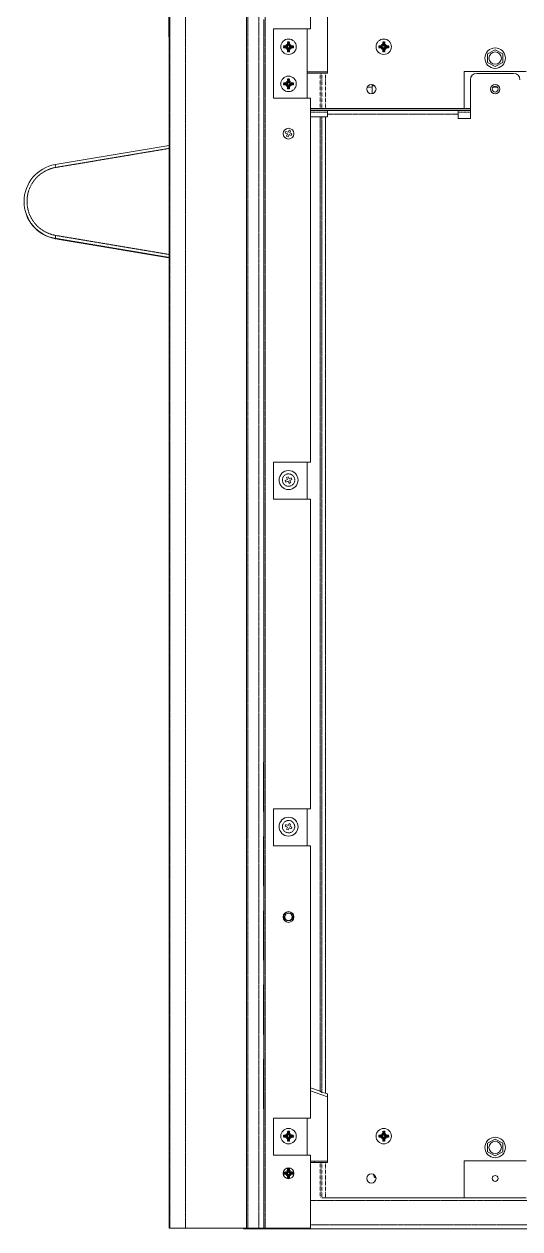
# Model space of a CAD drawing. Header units: millimetres. Extents: x 60499 to 556746, y 248297 to 497145.
# Drawn here: x 381527 to 389938, y 327653 to 348087 of the extents above; entities that cross this region are included whole.
import ezdxf

# ---------------------------------------------------------------- set-up
doc = ezdxf.new("R2010")
doc.units = ezdxf.units.MM
doc.linetypes.add('PHANTOM', pattern=[20, 10, -2, 2, -2, 2, -2])

msp = doc.modelspace()

# ---------------------------------------------------------------- linework, layer by layer
at = {"color": 7, "lineweight": 13, "ltscale": 0.03937}
for p, q in [((383990, 327664), (383990, 370744)), ((385298, 327664), (385298, 370744)), ((386386, 348007), (386386, 352626)), ((383981, 347896), (383981, 351835)), ((386676, 347257), (386676, 348419)), ((385593, 348167), (385593, 335570)), ((385756, 348007), (385756, 346831)), ((386328, 346831), (386328, 348007)), ((390043, 347283), (388993, 347283)), ((386386, 340659), (386386, 346831)), ((386386, 346652), (389098, 346652)), ((386386, 346622), (389098, 346622)), ((388993, 346653), (386639, 346653)), ((388888, 346622), (386676, 346622)), ((383990, 346030), (382056, 345705)), ((383990, 344128), (382056, 344453)), ((383990, 344123), (382056, 344448)), ((386386, 334780), (386386, 340029)), ((385589, 335570), (385589, 334730)), ((385593, 335570), (385593, 334730)), ((385589, 334310), (385589, 333470)), ((385593, 334310), (385593, 333470)), ((386386, 329531), (386386, 334150)), ((385589, 333050), (385589, 332211)), ((385593, 333050), (385593, 332211)), ((385589, 331791), (385589, 330951)), ((385593, 331791), (385593, 330951)), ((385589, 330531), (385589, 329691)), ((385593, 330531), (385593, 329691)), ((386676, 328781), (386676, 329943)), ((385593, 329691), (385593, 327664)), ((386386, 327664), (386386, 328901)), ((390043, 328807), (388993, 328807)), ((388993, 328177), (386639, 328177)), ((388993, 328177), (390043, 328177)), ((384267, 327664), (385298, 327664)), ((402431, 327653), (385253, 327653)), ((385618, 327664), (386386, 327664))]:
    msp.add_line(p, q, dxfattribs=at)
at = {"color": 7, "linetype": 'PHANTOM', "lineweight": 13, "ltscale": 0.03937}
for p, q in [((383999, 370744), (383999, 327664)), ((384267, 327664), (384267, 370744)), ((385324, 327664), (385324, 369337)), ((385509, 369337), (385509, 327664)), ((385618, 327664), (385618, 369337)), ((386548, 346517), (386548, 329989)), ((386578, 329966), (386578, 346517)), ((386639, 329956), (386639, 346517)), ((386676, 346561), (388888, 346561)), ((383990, 345979), (382063, 345655)), ((383990, 344128), (382056, 344453)), ((383990, 344124), (382056, 344448)), ((383990, 344179), (382063, 344503)), ((402405, 328134), (386386, 328134)), ((402431, 327723), (386386, 327723))]:
    msp.add_line(p, q, dxfattribs=at)
at = {"color": 7, "lineweight": 13, "ltscale": 0.01875}
for p, q in [((386386, 348007), (385756, 348007)), ((388993, 347283), (388993, 346653)), ((386386, 346831), (385756, 346831)), ((385756, 340659), (385756, 340029)), ((386386, 340659), (385756, 340659)), ((386328, 340029), (386328, 340659)), ((386386, 340029), (385756, 340029)), ((385756, 334780), (385756, 334150)), ((386386, 334780), (385756, 334780)), ((386328, 334150), (386328, 334780)), ((386386, 334150), (385756, 334150)), ((385756, 329531), (385756, 328901)), ((386386, 329531), (385756, 329531)), ((386328, 328901), (386328, 329531)), ((386386, 328901), (385756, 328901)), ((388993, 328807), (388993, 328177))]:
    msp.add_line(p, q, dxfattribs=at)
at = {"color": 7, "lineweight": 13, "ltscale": 2.2231e-05}
msp.add_line((383981, 347896), (383980, 347896), dxfattribs=at)
at = {"color": 7, "linetype": 'PHANTOM', "lineweight": 13, "ltscale": 0.000536163}
for p, q in [((385929, 347703), (385929, 347721)), ((385929, 347073), (385929, 347091))]:
    msp.add_line(p, q, dxfattribs=at)
at = {"color": 7, "linetype": 'PHANTOM', "lineweight": 13, "ltscale": 0.000510631}
for p, q in [((385929, 347685), (385929, 347703)), ((386013, 347787), (386030, 347787)), ((387645, 347618), (387628, 347618)), ((385929, 347056), (385929, 347073)), ((386013, 347157), (386030, 347157)), ((385929, 329209), (385929, 329226)), ((386013, 329310), (386030, 329311)), ((387544, 329209), (387544, 329226)), ((385929, 328579), (385929, 328597)), ((386013, 328681), (386030, 328681))]:
    msp.add_line(p, q, dxfattribs=at)
at = {"color": 7, "lineweight": 13, "ltscale": 0.000774954}
for p, q in [((385935, 347690), (385935, 347716)), ((386092, 347716), (386092, 347690)), ((387550, 347690), (387550, 347716)), ((387707, 347716), (387707, 347690))]:
    msp.add_line(p, q, dxfattribs=at)
at = {"color": 7, "lineweight": 13, "ltscale": 0.000932228}
for p, q in [((385935, 347716), (385966, 347716)), ((385935, 347086), (385966, 347086))]:
    msp.add_line(p, q, dxfattribs=at)
at = {"color": 7, "lineweight": 13, "ltscale": 0.000530304}
for p, q in [((385948, 347703), (385935, 347716)), ((385948, 347703), (385935, 347690)), ((386013, 347768), (386026, 347781)), ((386080, 347703), (386092, 347716)), ((386080, 347703), (386092, 347690)), ((387628, 347768), (387641, 347781)), ((387695, 347703), (387707, 347716)), ((387695, 347703), (387707, 347690)), ((385948, 347074), (385935, 347086)), ((386013, 347138), (386026, 347151)), ((386080, 347074), (386092, 347086)), ((385948, 329227), (385935, 329240)), ((385948, 329226), (385935, 329214)), ((387563, 329227), (387550, 329240)), ((387563, 329226), (387550, 329214)), ((387695, 329227), (387707, 329240)), ((386012, 328662), (386000, 328675)), ((386013, 328662), (386026, 328675))]:
    msp.add_line(p, q, dxfattribs=at)
at = {"color": 7, "lineweight": 13, "ltscale": 0.000923097}
for p, q in [((385966, 347690), (385935, 347690)), ((387581, 347690), (387550, 347690)), ((385966, 347060), (385935, 347060)), ((385966, 329214), (385935, 329214)), ((385966, 328584), (385935, 328584))]:
    msp.add_line(p, q, dxfattribs=at)
at = {"color": 7, "linetype": 'PHANTOM', "lineweight": 13, "ltscale": 0.000799945}
for p, q in [((385948, 347703), (385975, 347703)), ((385975, 347703), (385948, 347703)), ((387563, 347703), (387590, 347703)), ((387590, 347703), (387563, 347703)), ((385948, 347074), (385975, 347074)), ((385975, 347073), (385948, 347073))]:
    msp.add_line(p, q, dxfattribs=at)
at = {"color": 7, "linetype": 'PHANTOM', "lineweight": 13, "ltscale": 2.49908e-05}
for p, q in [((385948, 347703), (385948, 347703)), ((386012, 347768), (386013, 347768)), ((386013, 347636), (386012, 347636)), ((386080, 347703), (386080, 347703)), ((387563, 347703), (387563, 347703)), ((387627, 347768), (387628, 347768)), ((387628, 347636), (387627, 347636)), ((387695, 347703), (387695, 347703)), ((385948, 347073), (385948, 347074)), ((386012, 347138), (386013, 347138)), ((386013, 347006), (386012, 347006)), ((386080, 347074), (386080, 347073)), ((386012, 329292), (386013, 329292)), ((387627, 329292), (387628, 329292)), ((386013, 329160), (386012, 329160)), ((387628, 329160), (387627, 329160)), ((385948, 328597), (385948, 328597)), ((386012, 328662), (386013, 328662)), ((386080, 328597), (386080, 328597)), ((386013, 328530), (386012, 328530))]:
    msp.add_line(p, q, dxfattribs=at)
at = {"color": 7, "linetype": 'PHANTOM', "lineweight": 13, "ltscale": 0.000125014}
for p, q in [((385966, 347716), (385966, 347720)), ((385966, 347690), (385966, 347686)), ((385975, 347716), (385975, 347720)), ((385975, 347690), (385975, 347686)), ((386051, 347716), (386051, 347720)), ((386051, 347690), (386051, 347686)), ((386060, 347716), (386060, 347720)), ((386061, 347690), (386061, 347686)), ((387581, 347716), (387581, 347720)), ((387581, 347690), (387581, 347686)), ((387590, 347716), (387590, 347720)), ((387590, 347690), (387590, 347686)), ((387666, 347716), (387666, 347720)), ((387666, 347690), (387666, 347686)), ((387675, 347716), (387675, 347720)), ((387676, 347690), (387676, 347686)), ((385966, 347086), (385966, 347090)), ((385975, 347086), (385975, 347090)), ((386051, 347086), (386051, 347090)), ((386060, 347086), (386060, 347090)), ((385966, 329240), (385966, 329244)), ((385966, 329214), (385966, 329210)), ((385975, 329240), (385975, 329244)), ((385975, 329214), (385975, 329210)), ((386051, 329240), (386051, 329244)), ((386051, 329214), (386051, 329210)), ((386060, 329240), (386060, 329244)), ((386061, 329214), (386061, 329210)), ((387581, 329240), (387581, 329244)), ((387581, 329214), (387581, 329210)), ((387590, 329240), (387590, 329244)), ((387590, 329214), (387590, 329210)), ((387666, 329240), (387666, 329244)), ((387666, 329214), (387666, 329210)), ((387675, 329240), (387675, 329244)), ((387676, 329214), (387676, 329210))]:
    msp.add_line(p, q, dxfattribs=at)
at = {"color": 7, "linetype": 'PHANTOM', "lineweight": 13, "ltscale": 0.000249307}
for p, q in [((385966, 347720), (385975, 347720)), ((385966, 347090), (385975, 347090))]:
    msp.add_line(p, q, dxfattribs=at)
at = {"color": 7, "lineweight": 13, "ltscale": 0.000249307}
for p, q in [((385966, 347716), (385975, 347716)), ((385966, 347086), (385975, 347086))]:
    msp.add_line(p, q, dxfattribs=at)
at = {"color": 7, "lineweight": 13, "ltscale": 0.000258438}
for p, q in [((385975, 347690), (385966, 347690)), ((385975, 347060), (385966, 347060))]:
    msp.add_line(p, q, dxfattribs=at)
at = {"color": 7, "linetype": 'PHANTOM', "lineweight": 13, "ltscale": 0.000258438}
for p, q in [((385975, 347686), (385966, 347686)), ((385975, 347056), (385966, 347056))]:
    msp.add_line(p, q, dxfattribs=at)
at = {"color": 7, "linetype": 'PHANTOM', "lineweight": 13, "ltscale": 0.000374982}
for p, q in [((385975, 347703), (385975, 347716)), ((385975, 347703), (385975, 347690)), ((386013, 347741), (386026, 347741)), ((386013, 347665), (386026, 347665)), ((386051, 347703), (386051, 347716)), ((386051, 347703), (386051, 347690)), ((387590, 347703), (387590, 347716)), ((387590, 347703), (387590, 347690)), ((387666, 347703), (387666, 347716)), ((387666, 347703), (387666, 347690)), ((385975, 347074), (385975, 347086)), ((386013, 347111), (386026, 347111)), ((386013, 347035), (386026, 347035)), ((386051, 347074), (386051, 347086)), ((385975, 329227), (385975, 329240)), ((385975, 329226), (385975, 329214)), ((386012, 329265), (386000, 329265)), ((386013, 329265), (386026, 329265)), ((386051, 329227), (386051, 329240)), ((386051, 329226), (386051, 329214)), ((387590, 329227), (387590, 329240)), ((387590, 329226), (387590, 329214)), ((387627, 329265), (387615, 329265)), ((387628, 329265), (387641, 329265)), ((387666, 329227), (387666, 329240)), ((387666, 329226), (387666, 329214)), ((386012, 329189), (386000, 329189)), ((386013, 329189), (386026, 329189)), ((387627, 329189), (387615, 329189)), ((387628, 329189), (387641, 329189)), ((386012, 328635), (386000, 328635)), ((386013, 328635), (386026, 328635)), ((386012, 328559), (386000, 328559)), ((386013, 328559), (386026, 328559))]:
    msp.add_line(p, q, dxfattribs=at)
at = {"color": 7, "linetype": 'PHANTOM', "lineweight": 13, "ltscale": 0.000536103}
for p, q in [((385995, 347787), (386013, 347787)), ((385995, 347157), (386013, 347157))]:
    msp.add_line(p, q, dxfattribs=at)
at = {"color": 7, "linetype": 'PHANTOM', "lineweight": 13, "ltscale": 0.000536343}
for p, q in [((386013, 347618), (385995, 347618)), ((386098, 347721), (386098, 347703)), ((387628, 347618), (387610, 347618)), ((387713, 347721), (387713, 347703)), ((386013, 346988), (385995, 346988)), ((386098, 347091), (386098, 347073)), ((386098, 329245), (386098, 329226)), ((387713, 329245), (387713, 329226)), ((387628, 329142), (387610, 329142)), ((386098, 328615), (386098, 328597))]:
    msp.add_line(p, q, dxfattribs=at)
at = {"color": 7, "linetype": 'PHANTOM', "lineweight": 13, "ltscale": 0.000249367}
for p, q in [((385996, 347741), (385996, 347750)), ((387611, 347741), (387611, 347750)), ((385996, 347111), (385996, 347120)), ((385996, 328635), (385996, 328644))]:
    msp.add_line(p, q, dxfattribs=at)
at = {"color": 7, "linetype": 'PHANTOM', "lineweight": 13, "ltscale": 0.000124954}
for p, q in [((386000, 347750), (385996, 347750)), ((386000, 347741), (385996, 347741)), ((386000, 347665), (385996, 347665)), ((386000, 347656), (385996, 347656)), ((387615, 347750), (387611, 347750)), ((387615, 347741), (387611, 347741)), ((387615, 347665), (387611, 347665)), ((387615, 347656), (387611, 347656)), ((387641, 347750), (387645, 347750)), ((385966, 347060), (385966, 347056)), ((385975, 347060), (385975, 347056)), ((386000, 347120), (385996, 347120)), ((386000, 347111), (385996, 347111)), ((386000, 347035), (385996, 347035)), ((386000, 347026), (385996, 347026)), ((386051, 347060), (386051, 347056)), ((386061, 347060), (386061, 347056)), ((386000, 329274), (385996, 329274)), ((386000, 329265), (385996, 329265)), ((387615, 329274), (387611, 329274)), ((387615, 329265), (387611, 329265)), ((387641, 329274), (387645, 329274)), ((387641, 329265), (387645, 329265)), ((386000, 329189), (385996, 329189)), ((386000, 329179), (385996, 329179)), ((386026, 329179), (386030, 329179)), ((387615, 329189), (387611, 329189)), ((387615, 329179), (387611, 329179)), ((387641, 329189), (387645, 329189)), ((387641, 329179), (387645, 329179)), ((386000, 328644), (385996, 328644)), ((386000, 328635), (385996, 328635)), ((386000, 328559), (385996, 328559)), ((386000, 328550), (385996, 328550)), ((386026, 328549), (386030, 328549))]:
    msp.add_line(p, q, dxfattribs=at)
at = {"color": 7, "linetype": 'PHANTOM', "lineweight": 13, "ltscale": 0.000274358}
for p, q in [((385996, 347656), (385996, 347665)), ((387611, 347656), (387611, 347665)), ((385996, 329179), (385996, 329189)), ((387611, 329179), (387611, 329189))]:
    msp.add_line(p, q, dxfattribs=at)
at = {"color": 7, "lineweight": 13, "ltscale": 0.000932168}
for p, q in [((386000, 347750), (386000, 347781)), ((387615, 347750), (387615, 347781)), ((386000, 347120), (386000, 347151)), ((386000, 328644), (386000, 328675))]:
    msp.add_line(p, q, dxfattribs=at)
at = {"color": 7, "lineweight": 13, "ltscale": 0.000400093}
for p, q in [((386000, 347781), (386013, 347781)), ((386013, 347624), (386000, 347624)), ((387615, 347781), (387628, 347781)), ((387628, 347624), (387615, 347624)), ((386000, 347151), (386013, 347151)), ((386013, 346994), (386000, 346994))]:
    msp.add_line(p, q, dxfattribs=at)
at = {"color": 7, "lineweight": 13, "ltscale": 0.000530389}
for p, q in [((386012, 347768), (386000, 347781)), ((387563, 347703), (387550, 347716)), ((387563, 347703), (387550, 347690)), ((387627, 347768), (387615, 347781)), ((387627, 347636), (387615, 347624)), ((386012, 347138), (386000, 347151))]:
    msp.add_line(p, q, dxfattribs=at)
at = {"color": 7, "lineweight": 13, "ltscale": 0.000249367}
for p, q in [((386000, 347741), (386000, 347750)), ((387615, 347741), (387615, 347750)), ((386000, 347111), (386000, 347120)), ((386000, 328635), (386000, 328644))]:
    msp.add_line(p, q, dxfattribs=at)
at = {"color": 7, "linetype": 'PHANTOM', "lineweight": 13, "ltscale": 0.000375102}
for p, q in [((386012, 347741), (386000, 347741)), ((386012, 347665), (386000, 347665)), ((387627, 347741), (387615, 347741)), ((387627, 347665), (387615, 347665)), ((386012, 347111), (386000, 347111)), ((386012, 347035), (386000, 347035))]:
    msp.add_line(p, q, dxfattribs=at)
at = {"color": 7, "lineweight": 13, "ltscale": 0.000274358}
for p, q in [((386000, 347656), (386000, 347665)), ((387615, 347656), (387615, 347665)), ((386000, 329179), (386000, 329189)), ((387615, 329179), (387615, 329189))]:
    msp.add_line(p, q, dxfattribs=at)
at = {"color": 7, "lineweight": 13, "ltscale": 0.000957579}
for p, q in [((386000, 347623), (386000, 347656)), ((386060, 347716), (386092, 347716)), ((387615, 347623), (387615, 347656)), ((387675, 347716), (387707, 347716)), ((386060, 347086), (386092, 347086)), ((386060, 329240), (386092, 329240)), ((387675, 329240), (387707, 329240)), ((386060, 328610), (386092, 328610))]:
    msp.add_line(p, q, dxfattribs=at)
at = {"color": 7, "lineweight": 13, "ltscale": 0.000530432}
for p, q in [((386012, 347636), (386000, 347624)), ((386012, 347006), (386000, 346994))]:
    msp.add_line(p, q, dxfattribs=at)
at = {"color": 7, "linetype": 'PHANTOM', "lineweight": 13, "ltscale": 0.000800005}
for p, q in [((386012, 347741), (386012, 347768)), ((386013, 347768), (386013, 347741)), ((387627, 347741), (387627, 347768)), ((387628, 347768), (387628, 347741)), ((386012, 347111), (386012, 347138)), ((386013, 347138), (386013, 347111)), ((386012, 329265), (386012, 329292)), ((386013, 329292), (386013, 329265)), ((387627, 329265), (387627, 329292)), ((387628, 329292), (387628, 329265)), ((386012, 328635), (386012, 328662)), ((386013, 328662), (386013, 328635))]:
    msp.add_line(p, q, dxfattribs=at)
at = {"color": 7, "linetype": 'PHANTOM', "lineweight": 13, "ltscale": 0.000849987}
for p, q in [((386012, 347636), (386012, 347665)), ((386013, 347665), (386013, 347636)), ((387627, 347636), (387627, 347665)), ((387628, 347665), (387628, 347636)), ((386012, 347006), (386012, 347035)), ((386013, 347035), (386013, 347006)), ((386012, 329160), (386012, 329189)), ((386013, 329189), (386013, 329160)), ((387627, 329160), (387627, 329189)), ((387628, 329189), (387628, 329160)), ((386012, 328530), (386012, 328559)), ((386013, 328559), (386013, 328530))]:
    msp.add_line(p, q, dxfattribs=at)
at = {"color": 7, "lineweight": 13, "ltscale": 0.000374982}
for p, q in [((386013, 347781), (386026, 347781)), ((386026, 347624), (386013, 347624)), ((387628, 347781), (387641, 347781)), ((386013, 347151), (386026, 347151)), ((386026, 346994), (386013, 346994)), ((386013, 329305), (386026, 329305)), ((387628, 329305), (387641, 329305)), ((386026, 329148), (386013, 329148)), ((387641, 329148), (387628, 329148)), ((386013, 328675), (386026, 328675)), ((386026, 328518), (386013, 328518))]:
    msp.add_line(p, q, dxfattribs=at)
at = {"color": 7, "lineweight": 13, "ltscale": 0.000530347}
for p, q in [((386013, 347636), (386026, 347624)), ((385948, 347073), (385935, 347060)), ((386013, 347006), (386026, 346994)), ((386080, 347073), (386092, 347060))]:
    msp.add_line(p, q, dxfattribs=at)
at = {"color": 7, "linetype": 'PHANTOM', "lineweight": 13, "ltscale": 0.000510751}
for p, q in [((386030, 347618), (386013, 347618)), ((386030, 346988), (386013, 346988)), ((386030, 329142), (386013, 329142)), ((387645, 329142), (387628, 329142)), ((386030, 328512), (386013, 328512))]:
    msp.add_line(p, q, dxfattribs=at)
at = {"color": 7, "lineweight": 13, "ltscale": 0.000923157}
for p, q in [((386026, 347781), (386026, 347750)), ((387641, 347781), (387641, 347750)), ((386026, 347151), (386026, 347120)), ((386026, 328675), (386026, 328644))]:
    msp.add_line(p, q, dxfattribs=at)
at = {"color": 7, "linetype": 'PHANTOM', "lineweight": 13, "ltscale": 0.000125074}
for p, q in [((386026, 347750), (386030, 347750)), ((386026, 347741), (386030, 347741)), ((386026, 347665), (386030, 347665)), ((386026, 347655), (386030, 347655)), ((387641, 347741), (387645, 347741)), ((387641, 347665), (387645, 347665)), ((387641, 347655), (387645, 347655)), ((386026, 347120), (386030, 347120)), ((386026, 347111), (386030, 347111)), ((386026, 347035), (386030, 347035)), ((386026, 347025), (386030, 347025)), ((386026, 329274), (386030, 329274)), ((386026, 329265), (386030, 329265)), ((386026, 329189), (386030, 329189)), ((386026, 328644), (386030, 328644)), ((386026, 328635), (386030, 328635)), ((386026, 328559), (386030, 328559))]:
    msp.add_line(p, q, dxfattribs=at)
at = {"color": 7, "lineweight": 13, "ltscale": 0.000258498}
for p, q in [((386026, 347750), (386026, 347741)), ((387641, 347750), (387641, 347741)), ((386026, 347120), (386026, 347111)), ((386026, 328644), (386026, 328635))]:
    msp.add_line(p, q, dxfattribs=at)
at = {"color": 7, "lineweight": 13, "ltscale": 0.000283489}
for p, q in [((386026, 347665), (386026, 347655)), ((387641, 347665), (387641, 347655)), ((386026, 347035), (386026, 347025)), ((386026, 329189), (386026, 329179)), ((387641, 329189), (387641, 329179))]:
    msp.add_line(p, q, dxfattribs=at)
at = {"color": 7, "lineweight": 13, "ltscale": 0.000948568}
for p, q in [((386026, 347655), (386026, 347623)), ((386092, 347690), (386061, 347690)), ((387641, 347655), (387641, 347623)), ((386026, 347025), (386026, 346994)), ((386092, 347060), (386061, 347060)), ((386092, 329214), (386061, 329214)), ((387707, 329214), (387676, 329214)), ((386026, 329179), (386026, 329147)), ((387641, 329179), (387641, 329147)), ((386092, 328584), (386061, 328584))]:
    msp.add_line(p, q, dxfattribs=at)
at = {"color": 7, "linetype": 'PHANTOM', "lineweight": 13, "ltscale": 0.000258498}
for p, q in [((386030, 347750), (386030, 347741)), ((387645, 347750), (387645, 347741)), ((386030, 347120), (386030, 347111)), ((386030, 328644), (386030, 328635))]:
    msp.add_line(p, q, dxfattribs=at)
at = {"color": 7, "linetype": 'PHANTOM', "lineweight": 13, "ltscale": 0.000283489}
for p, q in [((386030, 347665), (386030, 347655)), ((387645, 347665), (387645, 347655)), ((386030, 347035), (386030, 347025)), ((386030, 329189), (386030, 329179)), ((387645, 329189), (387645, 329179))]:
    msp.add_line(p, q, dxfattribs=at)
at = {"color": 7, "linetype": 'PHANTOM', "lineweight": 13, "ltscale": 0.000274298}
for p, q in [((386051, 347720), (386060, 347720)), ((387666, 347720), (387675, 347720)), ((386051, 347090), (386060, 347090))]:
    msp.add_line(p, q, dxfattribs=at)
at = {"color": 7, "lineweight": 13, "ltscale": 0.000274298}
for p, q in [((386051, 347716), (386060, 347716)), ((387666, 347716), (387675, 347716)), ((386051, 347086), (386060, 347086))]:
    msp.add_line(p, q, dxfattribs=at)
at = {"color": 7, "linetype": 'PHANTOM', "lineweight": 13, "ltscale": 0.000849927}
for p, q in [((386051, 347703), (386080, 347703)), ((386080, 347703), (386051, 347703)), ((386051, 347074), (386080, 347074)), ((386080, 347073), (386051, 347073))]:
    msp.add_line(p, q, dxfattribs=at)
at = {"color": 7, "lineweight": 13, "ltscale": 0.000283429}
for p, q in [((386061, 347690), (386051, 347690)), ((387676, 347690), (387666, 347690)), ((386061, 347060), (386051, 347060))]:
    msp.add_line(p, q, dxfattribs=at)
at = {"color": 7, "linetype": 'PHANTOM', "lineweight": 13, "ltscale": 0.000283429}
for p, q in [((386061, 347686), (386051, 347686)), ((387676, 347686), (387666, 347686)), ((386061, 347056), (386051, 347056))]:
    msp.add_line(p, q, dxfattribs=at)
at = {"color": 7, "linetype": 'PHANTOM', "lineweight": 13, "ltscale": 0.000510811}
for p, q in [((386098, 347703), (386098, 347685)), ((386098, 347073), (386098, 347056))]:
    msp.add_line(p, q, dxfattribs=at)
at = {"color": 7, "linetype": 'PHANTOM', "lineweight": 13, "ltscale": 0.000536223}
for p, q in [((387544, 347703), (387544, 347721)), ((387610, 347787), (387628, 347787)), ((385995, 329311), (386013, 329310)), ((387610, 329311), (387628, 329310)), ((386013, 329142), (385995, 329142)), ((385995, 328681), (386013, 328681)), ((386013, 328512), (385995, 328512))]:
    msp.add_line(p, q, dxfattribs=at)
at = {"color": 7, "linetype": 'PHANTOM', "lineweight": 13, "ltscale": 0.000510632}
msp.add_line((387544, 347685), (387544, 347703), dxfattribs=at)
at = {"color": 7, "lineweight": 13, "ltscale": 0.000932108}
for p, q in [((387550, 347716), (387581, 347716)), ((385935, 329240), (385966, 329240)), ((387550, 329240), (387581, 329240)), ((385935, 328610), (385966, 328610))]:
    msp.add_line(p, q, dxfattribs=at)
at = {"color": 7, "linetype": 'PHANTOM', "lineweight": 13, "ltscale": 0.000249427}
for p, q in [((387581, 347720), (387590, 347720)), ((385966, 329244), (385975, 329244)), ((387581, 329244), (387590, 329244)), ((385966, 328614), (385975, 328614))]:
    msp.add_line(p, q, dxfattribs=at)
at = {"color": 7, "lineweight": 13, "ltscale": 0.000249427}
for p, q in [((387581, 347716), (387590, 347716)), ((385966, 329240), (385975, 329240)), ((387581, 329240), (387590, 329240)), ((385966, 328610), (385975, 328610))]:
    msp.add_line(p, q, dxfattribs=at)
at = {"color": 7, "lineweight": 13, "ltscale": 0.000258558}
for p, q in [((387590, 347690), (387581, 347690)), ((385975, 329214), (385966, 329214)), ((387590, 329214), (387581, 329214)), ((385975, 328584), (385966, 328584))]:
    msp.add_line(p, q, dxfattribs=at)
at = {"color": 7, "linetype": 'PHANTOM', "lineweight": 13, "ltscale": 0.000258558}
for p, q in [((387590, 347686), (387581, 347686)), ((385975, 329210), (385966, 329210)), ((387590, 329210), (387581, 329210)), ((385975, 328580), (385966, 328580))]:
    msp.add_line(p, q, dxfattribs=at)
at = {"color": 7, "linetype": 'PHANTOM', "lineweight": 13, "ltscale": 0.000510511}
for p, q in [((387628, 347787), (387645, 347787)), ((387628, 329310), (387645, 329311))]:
    msp.add_line(p, q, dxfattribs=at)
at = {"color": 7, "linetype": 'PHANTOM', "lineweight": 13, "ltscale": 0.000374862}
for p, q in [((387628, 347741), (387641, 347741)), ((387628, 347665), (387641, 347665))]:
    msp.add_line(p, q, dxfattribs=at)
at = {"color": 7, "lineweight": 13, "ltscale": 0.000530219}
for p, q in [((387628, 347636), (387641, 347624)), ((386080, 329227), (386092, 329240))]:
    msp.add_line(p, q, dxfattribs=at)
at = {"color": 7, "lineweight": 13, "ltscale": 0.000374862}
msp.add_line((387641, 347624), (387628, 347624), dxfattribs=at)
at = {"color": 7, "linetype": 'PHANTOM', "lineweight": 13, "ltscale": 0.000850047}
for p, q in [((387666, 347703), (387695, 347703)), ((387695, 347703), (387666, 347703)), ((387666, 329227), (387695, 329227)), ((387695, 329226), (387666, 329226))]:
    msp.add_line(p, q, dxfattribs=at)
at = {"color": 7, "lineweight": 13, "ltscale": 0.000948688}
msp.add_line((387707, 347690), (387676, 347690), dxfattribs=at)
at = {"color": 7, "linetype": 'PHANTOM', "lineweight": 13, "ltscale": 0.000510812}
msp.add_line((387713, 347703), (387713, 347685), dxfattribs=at)
at = {"color": 7, "lineweight": 13, "ltscale": 0.004405}
for p, q in [((389518, 347653), (389387, 347584)), ((389649, 347584), (389518, 347653)), ((389387, 347584), (389387, 347436)), ((389387, 347436), (389518, 347367)), ((389518, 347367), (389649, 347436)), ((389649, 347436), (389649, 347584)), ((389518, 329177), (389387, 329108)), ((389387, 329108), (389387, 328960)), ((389649, 329108), (389518, 329177)), ((389649, 328960), (389649, 329108)), ((389387, 328960), (389518, 328891)), ((389518, 328891), (389649, 328960))]:
    msp.add_line(p, q, dxfattribs=at)
at = {"color": 7, "lineweight": 13, "ltscale": 0.01035}
msp.add_line((386328, 347276), (386676, 347276), dxfattribs=at)
at = {"color": 7, "lineweight": 13, "ltscale": 0.00655}
msp.add_line((386328, 347257), (386548, 347257), dxfattribs=at)
at = {"color": 7, "lineweight": 13, "ltscale": 0.000900028}
for p, q in [((386578, 347257), (386548, 347257)), ((386578, 346653), (386548, 346653)), ((386578, 346517), (386548, 346517)), ((386578, 328781), (386548, 328781))]:
    msp.add_line(p, q, dxfattribs=at)
at = {"color": 7, "linetype": 'PHANTOM', "lineweight": 13, "ltscale": 0.018}
for p, q in [((386548, 347257), (386548, 346653)), ((386578, 346653), (386578, 347257)), ((386639, 346653), (386639, 347257)), ((386548, 328781), (386548, 328177)), ((386578, 328177), (386578, 328781)), ((386639, 328177), (386639, 328781))]:
    msp.add_line(p, q, dxfattribs=at)
at = {"color": 7, "lineweight": 13, "ltscale": 0.0018}
for p, q in [((386578, 347257), (386639, 347257)), ((386578, 346653), (386639, 346653)), ((386676, 346622), (386676, 346561)), ((388888, 346622), (388888, 346561)), ((386578, 346517), (386639, 346517)), ((386578, 328781), (386639, 328781)), ((386578, 328177), (386639, 328177))]:
    msp.add_line(p, q, dxfattribs=at)
at = {"color": 7, "lineweight": 13, "ltscale": 0.0011}
for p, q in [((386639, 347257), (386676, 347257)), ((386639, 346517), (386676, 346517)), ((386639, 328781), (386676, 328781))]:
    msp.add_line(p, q, dxfattribs=at)
at = {"color": 7, "lineweight": 13, "ltscale": 0.0185}
msp.add_line((389207, 347252), (389829, 347252), dxfattribs=at)
at = {"color": 7, "lineweight": 13, "ltscale": 0.000775014}
for p, q in [((385935, 347060), (385935, 347086)), ((386092, 347086), (386092, 347060)), ((386092, 329240), (386092, 329214)), ((387707, 329240), (387707, 329214)), ((385935, 328584), (385935, 328610)), ((386092, 328610), (386092, 328584))]:
    msp.add_line(p, q, dxfattribs=at)
at = {"color": 7, "linetype": 'PHANTOM', "lineweight": 13, "ltscale": 0.000375042}
for p, q in [((385975, 347073), (385975, 347060)), ((386051, 347073), (386051, 347060))]:
    msp.add_line(p, q, dxfattribs=at)
at = {"color": 7, "linetype": 'PHANTOM', "lineweight": 13, "ltscale": 0.000274418}
for p, q in [((385996, 347026), (385996, 347035)), ((386051, 329244), (386060, 329244)), ((387666, 329244), (387675, 329244)), ((386051, 328614), (386060, 328614))]:
    msp.add_line(p, q, dxfattribs=at)
at = {"color": 7, "lineweight": 13, "ltscale": 0.000274418}
for p, q in [((386000, 347026), (386000, 347035)), ((386051, 329240), (386060, 329240)), ((387666, 329240), (387675, 329240)), ((386051, 328610), (386060, 328610))]:
    msp.add_line(p, q, dxfattribs=at)
at = {"color": 7, "lineweight": 13, "ltscale": 0.000957519}
msp.add_line((386000, 346994), (386000, 347026), dxfattribs=at)
at = {"color": 7, "linetype": 'PHANTOM', "lineweight": 13, "ltscale": 0.00259}
msp.add_line((387432, 347016), (387345, 347016), dxfattribs=at)
at = {"color": 7, "linetype": 'PHANTOM', "lineweight": 13, "ltscale": 0.001279}
msp.add_line((387432, 347040), (387475, 347040), dxfattribs=at)
at = {"color": 7, "lineweight": 13, "ltscale": 0.003938}
msp.add_line((387432, 347040), (387432, 346908), dxfattribs=at)
at = {"color": 7, "lineweight": 13, "ltscale": 0.019525}
msp.add_line((389098, 346486), (389098, 347142), dxfattribs=at)
at = {"color": 7, "linetype": 'PHANTOM', "lineweight": 13, "ltscale": 0.0024}
msp.add_line((389558, 347016), (389477, 347016), dxfattribs=at)
at = {"color": 7, "lineweight": 13, "ltscale": 0.004828}
msp.add_line((386386, 346653), (386548, 346653), dxfattribs=at)
at = {"color": 7, "linetype": 'PHANTOM', "lineweight": 13, "ltscale": 0.008629}
msp.add_line((386676, 346591), (386386, 346591), dxfattribs=at)
at = {"color": 7, "lineweight": 13, "ltscale": 2.50508e-05}
for p, q in [((386995, 346653), (386995, 346652)), ((387432, 346653), (387432, 346652)), ((387664, 346652), (387664, 346653)), ((388012, 346652), (388012, 346653)), ((388457, 346653), (388457, 346652)), ((388660, 346653), (388660, 346652))]:
    msp.add_line(p, q, dxfattribs=at)
at = {"color": 7, "lineweight": 13, "ltscale": 0.000221913}
msp.add_line((387672, 346652), (387664, 346652), dxfattribs=at)
at = {"color": 7, "lineweight": 13, "ltscale": 0.002511}
msp.add_line((387756, 346652), (387672, 346652), dxfattribs=at)
at = {"color": 7, "lineweight": 13, "ltscale": 0.003941}
msp.add_line((387889, 346652), (387756, 346652), dxfattribs=at)
at = {"color": 7, "lineweight": 13, "ltscale": 0.003063}
msp.add_line((387991, 346652), (387889, 346652), dxfattribs=at)
at = {"color": 7, "lineweight": 13, "ltscale": 0.000612634}
msp.add_line((388012, 346652), (387991, 346652), dxfattribs=at)
at = {"color": 7, "linetype": 'PHANTOM', "lineweight": 13, "ltscale": 0.00625}
msp.add_line((389098, 346591), (388888, 346591), dxfattribs=at)
at = {"color": 7, "lineweight": 13, "ltscale": 0.003126}
msp.add_line((388993, 346653), (389098, 346653), dxfattribs=at)
at = {"color": 7, "lineweight": 13, "ltscale": 0.004829}
for p, q in [((386386, 346517), (386548, 346517)), ((386386, 328781), (386548, 328781))]:
    msp.add_line(p, q, dxfattribs=at)
at = {"color": 7, "lineweight": 13, "ltscale": 0.001325}
msp.add_line((386676, 346517), (386676, 346561), dxfattribs=at)
at = {"color": 7, "lineweight": 13, "ltscale": 0.002225}
msp.add_line((388888, 346561), (388888, 346486), dxfattribs=at)
at = {"color": 7, "lineweight": 13, "ltscale": 0.00625}
msp.add_line((388888, 346486), (389098, 346486), dxfattribs=at)
at = {"color": 7, "lineweight": 13, "ltscale": 0.000875035}
for p, q in [((385969, 346268), (385957, 346241)), ((386058, 346198), (386069, 346225)), ((385957, 340346), (385969, 340319)), ((386069, 340362), (386058, 340389))]:
    msp.add_line(p, q, dxfattribs=at)
at = {"color": 7, "lineweight": 13, "ltscale": 0.001187}
for p, q in [((385957, 346241), (385994, 346225)), ((386006, 346252), (385969, 346268)), ((386021, 346214), (386058, 346198)), ((385994, 340362), (385957, 340346)), ((385969, 340319), (386006, 340335)), ((386006, 340335), (386021, 340298)), ((386058, 340389), (386021, 340373)), ((386048, 340310), (386033, 340346)), ((386006, 334495), (385969, 334510)), ((385957, 334483), (385994, 334468)), ((386021, 334456), (386058, 334440))]:
    msp.add_line(p, q, dxfattribs=at)
at = {"color": 7, "lineweight": 13, "ltscale": 0.001188}
for p, q in [((385994, 346225), (385978, 346188)), ((386005, 346177), (386021, 346214)), ((386021, 346289), (386006, 346252)), ((386033, 346241), (386048, 346277)), ((386069, 346225), (386033, 346241)), ((385978, 340399), (385994, 340362)), ((386021, 340373), (386005, 340410)), ((386033, 340346), (386069, 340362)), ((386021, 334531), (386006, 334495)), ((386033, 334483), (386048, 334520)), ((385994, 334468), (385978, 334431)), ((386005, 334419), (386021, 334456)), ((386069, 334467), (386033, 334483))]:
    msp.add_line(p, q, dxfattribs=at)
at = {"color": 7, "lineweight": 13, "ltscale": 0.000875067}
for p, q in [((385978, 346188), (386005, 346177)), ((386005, 340410), (385978, 340399)), ((385978, 334431), (386005, 334419))]:
    msp.add_line(p, q, dxfattribs=at)
at = {"color": 7, "lineweight": 13, "ltscale": 0.000874956}
for p, q in [((386048, 346277), (386021, 346289)), ((386021, 340298), (386048, 340310)), ((386048, 334520), (386021, 334531))]:
    msp.add_line(p, q, dxfattribs=at)
at = {"color": 7, "lineweight": 13, "ltscale": 5.13632e-06}
msp.add_line((382056, 344453), (382056, 344453), dxfattribs=at)
at = {"color": 7, "lineweight": 13, "ltscale": 5.16636e-06}
msp.add_line((382056, 344448), (382056, 344448), dxfattribs=at)
at = {"color": 7, "lineweight": 13, "ltscale": 0.000115102}
for p, q in [((385589, 335570), (385593, 335570)), ((385589, 334730), (385593, 334730)), ((385589, 334310), (385593, 334310)), ((385589, 333470), (385593, 333470)), ((385589, 333050), (385593, 333050)), ((385589, 332211), (385593, 332211)), ((385589, 331791), (385593, 331791)), ((385589, 330951), (385593, 330951)), ((385589, 330531), (385593, 330531)), ((385589, 329691), (385593, 329691))]:
    msp.add_line(p, q, dxfattribs=at)
at = {"color": 7, "lineweight": 13, "ltscale": 0.0125}
for p, q in [((385593, 334730), (385593, 334310)), ((385593, 333470), (385593, 333050)), ((385593, 332211), (385593, 331791)), ((385593, 330951), (385593, 330531))]:
    msp.add_line(p, q, dxfattribs=at)
at = {"color": 7, "lineweight": 13, "ltscale": 0.000875022}
for p, q in [((385969, 334510), (385957, 334483)), ((386058, 334440), (386069, 334467))]:
    msp.add_line(p, q, dxfattribs=at)
at = {"color": 7, "lineweight": 13, "ltscale": 0.005139}
msp.add_line((386548, 329989), (386386, 330048), dxfattribs=at)
at = {"color": 7, "lineweight": 13, "ltscale": 0.009178}
msp.add_line((386386, 329996), (386676, 329891), dxfattribs=at)
at = {"color": 7, "lineweight": 13, "ltscale": 0.001133}
msp.add_line((386578, 329966), (386548, 329989), dxfattribs=at)
at = {"color": 7, "lineweight": 13, "ltscale": 0.001824}
msp.add_line((386639, 329956), (386578, 329966), dxfattribs=at)
at = {"color": 7, "lineweight": 13, "ltscale": 0.001171}
msp.add_line((386676, 329943), (386639, 329956), dxfattribs=at)
at = {"color": 7, "linetype": 'PHANTOM', "lineweight": 13, "ltscale": 0.000536193}
for p, q in [((385929, 329226), (385929, 329245)), ((387544, 329226), (387544, 329245)), ((385929, 328597), (385929, 328615))]:
    msp.add_line(p, q, dxfattribs=at)
at = {"color": 7, "lineweight": 13, "ltscale": 0.000774984}
for p, q in [((385935, 329214), (385935, 329240)), ((387550, 329214), (387550, 329240))]:
    msp.add_line(p, q, dxfattribs=at)
at = {"color": 7, "linetype": 'PHANTOM', "lineweight": 13, "ltscale": 0.000800065}
for p, q in [((385948, 329227), (385975, 329227)), ((385975, 329226), (385948, 329226)), ((387563, 329227), (387590, 329227)), ((387590, 329226), (387563, 329226)), ((385948, 328597), (385975, 328597)), ((385975, 328597), (385948, 328597))]:
    msp.add_line(p, q, dxfattribs=at)
at = {"color": 7, "linetype": 'PHANTOM', "lineweight": 13, "ltscale": 2.50208e-05}
for p, q in [((385948, 329226), (385948, 329227)), ((386080, 329227), (386080, 329226)), ((387563, 329226), (387563, 329227)), ((387695, 329227), (387695, 329226))]:
    msp.add_line(p, q, dxfattribs=at)
at = {"color": 7, "linetype": 'PHANTOM', "lineweight": 13, "ltscale": 0.000249397}
for p, q in [((385996, 329265), (385996, 329274)), ((387611, 329265), (387611, 329274))]:
    msp.add_line(p, q, dxfattribs=at)
at = {"color": 7, "lineweight": 13, "ltscale": 0.000932138}
for p, q in [((386000, 329274), (386000, 329305)), ((387615, 329274), (387615, 329305))]:
    msp.add_line(p, q, dxfattribs=at)
at = {"color": 7, "lineweight": 13, "ltscale": 0.000399973}
for p, q in [((386000, 329305), (386013, 329305)), ((387615, 329305), (387628, 329305)), ((386013, 329148), (386000, 329148)), ((387628, 329148), (387615, 329148)), ((386000, 328675), (386013, 328675)), ((386013, 328518), (386000, 328518))]:
    msp.add_line(p, q, dxfattribs=at)
at = {"color": 7, "lineweight": 13, "ltscale": 0.000530325}
for p, q in [((386012, 329292), (386000, 329305)), ((386013, 329292), (386026, 329305)), ((387627, 329292), (387615, 329305)), ((387628, 329292), (387641, 329305)), ((387695, 329226), (387707, 329214)), ((386012, 329160), (386000, 329148)), ((386013, 329160), (386026, 329148)), ((387627, 329160), (387615, 329148)), ((387628, 329160), (387641, 329148)), ((385948, 328597), (385935, 328610)), ((385948, 328597), (385935, 328584)), ((386012, 328530), (386000, 328518)), ((386013, 328530), (386026, 328518))]:
    msp.add_line(p, q, dxfattribs=at)
at = {"color": 7, "lineweight": 13, "ltscale": 0.000249397}
for p, q in [((386000, 329265), (386000, 329274)), ((387615, 329265), (387615, 329274))]:
    msp.add_line(p, q, dxfattribs=at)
at = {"color": 7, "lineweight": 13, "ltscale": 0.000923127}
for p, q in [((386026, 329305), (386026, 329274)), ((387641, 329305), (387641, 329274))]:
    msp.add_line(p, q, dxfattribs=at)
at = {"color": 7, "lineweight": 13, "ltscale": 0.000258528}
for p, q in [((386026, 329274), (386026, 329265)), ((387641, 329274), (387641, 329265))]:
    msp.add_line(p, q, dxfattribs=at)
at = {"color": 7, "linetype": 'PHANTOM', "lineweight": 13, "ltscale": 0.000258528}
for p, q in [((386030, 329274), (386030, 329265)), ((387645, 329274), (387645, 329265))]:
    msp.add_line(p, q, dxfattribs=at)
at = {"color": 7, "linetype": 'PHANTOM', "lineweight": 13, "ltscale": 0.000850167}
for p, q in [((386051, 329227), (386080, 329227)), ((386080, 329226), (386051, 329226)), ((386051, 328597), (386080, 328597)), ((386080, 328597), (386051, 328597))]:
    msp.add_line(p, q, dxfattribs=at)
at = {"color": 7, "lineweight": 13, "ltscale": 0.000283549}
for p, q in [((386061, 329214), (386051, 329214)), ((387676, 329214), (387666, 329214)), ((386061, 328584), (386051, 328584))]:
    msp.add_line(p, q, dxfattribs=at)
at = {"color": 7, "linetype": 'PHANTOM', "lineweight": 13, "ltscale": 0.000283549}
for p, q in [((386061, 329210), (386051, 329210)), ((387676, 329210), (387666, 329210)), ((386061, 328580), (386051, 328580))]:
    msp.add_line(p, q, dxfattribs=at)
at = {"color": 7, "lineweight": 13, "ltscale": 0.000530241}
for p, q in [((386080, 329226), (386092, 329214)), ((386080, 328597), (386092, 328610)), ((386080, 328597), (386092, 328584))]:
    msp.add_line(p, q, dxfattribs=at)
at = {"color": 7, "linetype": 'PHANTOM', "lineweight": 13, "ltscale": 0.000510782}
for p, q in [((386098, 329226), (386098, 329209)), ((387713, 329226), (387713, 329209)), ((386098, 328597), (386098, 328579))]:
    msp.add_line(p, q, dxfattribs=at)
at = {"color": 7, "lineweight": 13, "ltscale": 0.000923217}
msp.add_line((387581, 329214), (387550, 329214), dxfattribs=at)
at = {"color": 7, "lineweight": 13, "ltscale": 0.000957549}
for p, q in [((386000, 329147), (386000, 329179)), ((387615, 329147), (387615, 329179)), ((386000, 328517), (386000, 328550))]:
    msp.add_line(p, q, dxfattribs=at)
at = {"color": 7, "lineweight": 13, "ltscale": 0.008629}
msp.add_line((386386, 328800), (386676, 328800), dxfattribs=at)
at = {"color": 7, "lineweight": 13, "ltscale": 0.000562503}
msp.add_line((386455, 328781), (386455, 328800), dxfattribs=at)
at = {"color": 7, "linetype": 'PHANTOM', "lineweight": 13, "ltscale": 0.000124984}
for p, q in [((385966, 328610), (385966, 328614)), ((385966, 328584), (385966, 328580)), ((385975, 328610), (385975, 328614)), ((385975, 328584), (385975, 328580)), ((386051, 328610), (386051, 328614)), ((386051, 328584), (386051, 328580)), ((386060, 328610), (386060, 328614)), ((386061, 328584), (386061, 328580))]:
    msp.add_line(p, q, dxfattribs=at)
at = {"color": 7, "linetype": 'PHANTOM', "lineweight": 13, "ltscale": 0.000375012}
for p, q in [((385975, 328597), (385975, 328610)), ((385975, 328597), (385975, 328584)), ((386051, 328597), (386051, 328610)), ((386051, 328597), (386051, 328584))]:
    msp.add_line(p, q, dxfattribs=at)
at = {"color": 7, "linetype": 'PHANTOM', "lineweight": 13, "ltscale": 0.000274388}
msp.add_line((385996, 328550), (385996, 328559), dxfattribs=at)
at = {"color": 7, "lineweight": 13, "ltscale": 0.000274388}
msp.add_line((386000, 328550), (386000, 328559), dxfattribs=at)
at = {"color": 7, "lineweight": 13, "ltscale": 0.000283519}
msp.add_line((386026, 328559), (386026, 328549), dxfattribs=at)
at = {"color": 7, "lineweight": 13, "ltscale": 0.000948538}
msp.add_line((386026, 328549), (386026, 328517), dxfattribs=at)
at = {"color": 7, "linetype": 'PHANTOM', "lineweight": 13, "ltscale": 0.000283519}
msp.add_line((386030, 328559), (386030, 328549), dxfattribs=at)
at = {"color": 7, "lineweight": 13, "ltscale": 0.000269372}
msp.add_line((383999, 327664), (383990, 327664), dxfattribs=at)
at = {"color": 7, "lineweight": 13, "ltscale": 0.007981}
msp.add_line((384267, 327664), (383999, 327664), dxfattribs=at)
at = {"color": 7, "lineweight": 13, "ltscale": 0.000336294}
msp.add_line((385253, 327664), (385253, 327653), dxfattribs=at)
at = {"color": 7, "lineweight": 13, "ltscale": 0.000749963}
msp.add_line((385324, 327664), (385298, 327664), dxfattribs=at)
at = {"color": 7, "lineweight": 13, "ltscale": 0.005525}
msp.add_line((385324, 327664), (385509, 327664), dxfattribs=at)
at = {"color": 7, "lineweight": 13, "ltscale": 0.0025}
msp.add_line((385509, 327664), (385593, 327664), dxfattribs=at)
at = {"color": 7, "lineweight": 13, "ltscale": 0.000750084}
msp.add_line((385618, 327664), (385593, 327664), dxfattribs=at)
at = {"color": 7, "lineweight": 13, "ltscale": 0.03937}
for points in [[(383990, 347887), (383983, 347892), (383981, 347895), (383981, 347896)], [(385935, 347716), (385935, 347716), (385934, 347717), (385929, 347721)], [(385935, 347690), (385935, 347690), (385934, 347689), (385929, 347685)], [(386000, 347781), (386000, 347781), (385999, 347782), (385995, 347787)], [(386000, 347623), (386000, 347623), (385999, 347622), (385995, 347618)], [(386026, 347781), (386026, 347781), (386027, 347782), (386030, 347787)], [(386026, 347623), (386026, 347623), (386027, 347622), (386030, 347618)], [(386092, 347716), (386093, 347716), (386094, 347717), (386098, 347721)], [(386092, 347690), (386093, 347690), (386094, 347689), (386098, 347685)], [(387550, 347716), (387550, 347716), (387548, 347717), (387544, 347721)], [(387550, 347690), (387550, 347690), (387548, 347689), (387544, 347685)], [(387615, 347781), (387615, 347781), (387614, 347782), (387610, 347787)], [(387615, 347623), (387615, 347623), (387614, 347622), (387610, 347618)], [(387641, 347781), (387641, 347781), (387641, 347782), (387645, 347787)], [(387641, 347623), (387641, 347623), (387641, 347622), (387645, 347618)], [(387707, 347716), (387708, 347716), (387709, 347717), (387713, 347721)], [(387707, 347690), (387708, 347690), (387709, 347689), (387713, 347685)], [(385935, 347086), (385935, 347086), (385934, 347087), (385929, 347091)], [(385935, 347060), (385935, 347060), (385934, 347059), (385929, 347056)], [(386000, 347151), (386000, 347151), (385999, 347152), (385995, 347157)], [(386000, 346994), (386000, 346993), (385999, 346992), (385995, 346988)], [(386026, 347151), (386026, 347151), (386027, 347152), (386030, 347157)], [(386026, 346994), (386026, 346993), (386027, 346992), (386030, 346988)], [(386092, 347086), (386093, 347086), (386094, 347087), (386098, 347091)], [(386092, 347060), (386093, 347060), (386094, 347059), (386098, 347056)], [(385935, 329240), (385935, 329240), (385934, 329241), (385929, 329245)], [(385935, 329214), (385935, 329214), (385934, 329213), (385929, 329209)], [(386000, 329305), (386000, 329305), (385999, 329306), (385995, 329311)], [(386026, 329305), (386026, 329305), (386027, 329306), (386030, 329311)], [(386092, 329240), (386093, 329240), (386094, 329241), (386098, 329245)], [(386092, 329214), (386093, 329214), (386094, 329213), (386098, 329209)], [(387550, 329240), (387550, 329240), (387549, 329241), (387544, 329245)], [(387550, 329214), (387550, 329214), (387549, 329213), (387544, 329209)], [(387615, 329305), (387615, 329305), (387614, 329306), (387610, 329311)], [(387641, 329305), (387641, 329305), (387642, 329306), (387645, 329311)], [(387707, 329240), (387708, 329240), (387709, 329241), (387713, 329245)], [(387707, 329214), (387708, 329214), (387709, 329213), (387713, 329209)], [(386000, 329147), (386000, 329147), (385999, 329146), (385995, 329142)], [(386026, 329147), (386026, 329147), (386027, 329146), (386030, 329142)], [(387615, 329147), (387615, 329147), (387614, 329146), (387610, 329142)], [(387641, 329147), (387641, 329147), (387642, 329146), (387645, 329142)], [(385935, 328610), (385935, 328610), (385934, 328611), (385929, 328615)], [(385935, 328584), (385935, 328584), (385934, 328583), (385929, 328579)], [(386000, 328675), (386000, 328675), (385999, 328676), (385995, 328681)], [(386026, 328675), (386026, 328675), (386027, 328676), (386030, 328681)], [(386092, 328610), (386093, 328610), (386094, 328611), (386098, 328615)], [(386092, 328584), (386093, 328584), (386094, 328583), (386098, 328579)], [(386000, 328517), (386000, 328517), (385999, 328516), (385995, 328512)], [(386026, 328517), (386026, 328517), (386027, 328516), (386030, 328512)]]:
    msp.add_lwpolyline(points, dxfattribs=at)
for centre, radius in [((386013, 347703), 131), ((387628, 347703), 131), ((389518, 347510), 174), ((389518, 347510), 105), ((386013, 347073), 131), ((387418, 346985), 78.9), ((389518, 346985), 78.9), ((389518, 346985), 50.4), ((386013, 346229), 91.5), ((386013, 340354), 161), ((386013, 334475), 161), ((386013, 332943), 91.5), ((386013, 332954), 78.9), ((386013, 332947), 63), ((386013, 329226), 131), ((387628, 329226), 131), ((389518, 329034), 174), ((389518, 329034), 105), ((386013, 328596), 91.5), ((387418, 328509), 78.9), ((389518, 328509), 50.4)]:
    msp.add_circle(centre, radius, dxfattribs=at)
at = {"color": 7, "linetype": 'PHANTOM', "lineweight": 13, "ltscale": 0.03937}
for centre in [(386013, 340354), (386013, 334475)]:
    msp.add_circle(centre, 105, dxfattribs=at)
at = {"color": 7, "lineweight": 13, "ltscale": 0.03937}
for centre, radius, start, end in [((384049, 347896), 68.9, 180, 209.7267), ((385975, 347741), 25.2, 269.9999, 359.9999), ((385975, 347665), 25.2, 359.9999, 89.9999), ((386051, 347741), 25.2, 180, 269.9999), ((386051, 347665), 25.2, 89.9999, 180), ((387590, 347741), 25.2, 269.9999, 359.9999), ((387590, 347665), 25.2, 359.9999, 89.9999), ((387666, 347741), 25.2, 180, 269.9999), ((387666, 347665), 25.2, 89.9999, 180), ((389207, 347142), 109, 90, 180), ((389829, 347142), 109, 0, 90), ((385975, 347111), 25.2, 269.9999, 359.9999), ((385975, 347035), 25.2, 359.9999, 89.9999), ((386051, 347111), 25.2, 180, 269.9999), ((386051, 347035), 25.2, 89.9999, 180), ((387498, 347040), 66.1, 160.3195, 180), ((382161, 345079), 635, 99.5343, 260.4657), ((382161, 345074), 635, 179.7242, 260.4659), ((385975, 329265), 25.2, 269.9999, 359.9999), ((385975, 329189), 25.2, 359.9999, 89.9999), ((386051, 329265), 25.2, 180, 269.9999), ((386051, 329189), 25.2, 89.9999, 180), ((387590, 329265), 25.2, 269.9999, 359.9999), ((387590, 329189), 25.2, 359.9999, 89.9999), ((387666, 329265), 25.2, 180, 269.9999), ((387666, 329189), 25.2, 89.9999, 180), ((385975, 328635), 25.2, 269.9999, 359.9999), ((385975, 328559), 25.2, 359.9999, 89.9999), ((386051, 328635), 25.2, 180, 269.9999), ((386051, 328559), 25.2, 89.9999, 180), ((387516, 328568), 58.8, 170.7076, 251.6928), ((385279, 327723), 69.7, 236.9242, 248.0687)]:
    msp.add_arc(centre, radius, start, end, dxfattribs=at)
at = {"color": 7, "linetype": 'PHANTOM', "lineweight": 13, "ltscale": 0.03937}
for centre, radius, start, end in [((385911, 344024), 3696, 89.1432, 89.7174), ((385912, 351394), 3709, 270.2614, 270.8289), ((386013, 347703), 50.2, 110.5643, 159.4355), ((386013, 347703), 50.2, 199.5441, 249.4355), ((385975, 347741), 21, 269.9999, 359.9999), ((385975, 347741), 37.8, 269.9999, 359.9999), ((385975, 347665), 37.8, 359.9999, 89.9999), ((385975, 347665), 21, 359.9999, 89.9999), ((389773, 347806), 3777, 180.2907, 180.8526), ((389757, 347599), 3761, 179.146, 179.7237), ((386051, 347741), 37.8, 180, 269.9999), ((386051, 347665), 37.8, 89.9999, 180), ((382223, 347804), 3807, 359.1786, 359.7314), ((386013, 347703), 50.2, 20.5645, 70.4557), ((386051, 347741), 21, 180, 269.9999), ((386013, 347703), 50.2, 289.5442, 340.4557), ((386051, 347665), 21, 89.9999, 180), ((382252, 347601), 3779, 0.2519, 0.8222), ((386116, 343990), 3731, 90.2744, 90.8568), ((386116, 351551), 3865, 269.1815, 269.7391), ((387526, 344024), 3696, 89.1432, 89.7174), ((387527, 351394), 3709, 270.2614, 270.8289), ((387628, 347703), 50.2, 110.5643, 159.4355), ((387628, 347703), 50.2, 199.5441, 249.4355), ((387590, 347741), 21, 269.9999, 359.9999), ((387590, 347741), 37.8, 269.9999, 359.9999), ((387590, 347665), 37.8, 359.9999, 89.9999), ((387590, 347665), 21, 359.9999, 89.9999), ((391388, 347806), 3777, 180.2907, 180.8526), ((391372, 347599), 3761, 179.146, 179.7237), ((387666, 347741), 37.8, 180, 269.9999), ((387666, 347665), 37.8, 89.9999, 180), ((383838, 347804), 3807, 359.1786, 359.7314), ((387628, 347703), 50.2, 20.5645, 70.4557), ((387666, 347741), 21, 180, 269.9999), ((387628, 347703), 50.2, 289.5442, 340.4557), ((387666, 347665), 21, 89.9999, 180), ((383867, 347601), 3779, 0.2519, 0.8222), ((387731, 343990), 3731, 90.2744, 90.8568), ((387731, 351551), 3865, 269.1815, 269.7391), ((385911, 343395), 3696, 89.1432, 89.7174), ((385912, 350764), 3709, 270.2614, 270.8289), ((386013, 347073), 50.2, 110.5643, 159.4355), ((386013, 347073), 50.2, 199.5441, 249.4355), ((385975, 347111), 21, 269.9999, 359.9999), ((385975, 347111), 37.8, 269.9999, 359.9999), ((385975, 347035), 37.8, 359.9999, 89.9999), ((385975, 347035), 21, 359.9999, 89.9999), ((389773, 347176), 3777, 180.2907, 180.8526), ((389757, 346970), 3761, 179.146, 179.7237), ((386051, 347111), 37.8, 180, 269.9999), ((386051, 347035), 37.8, 89.9999, 180), ((382223, 347175), 3807, 359.1786, 359.7314), ((386013, 347073), 50.2, 20.5645, 70.4557), ((386051, 347111), 21, 180, 269.9999), ((386013, 347073), 50.2, 289.5442, 340.4557), ((386051, 347035), 21, 89.9999, 180), ((382252, 346971), 3779, 0.2519, 0.8222), ((386116, 343360), 3731, 90.2744, 90.8568), ((386116, 350921), 3865, 269.1815, 269.7391), ((382160, 345079), 584, 99.5343, 260.4657), ((385911, 325548), 3697, 89.1432, 89.7173), ((385912, 332918), 3708, 270.2613, 270.8289), ((386013, 329226), 50.2, 110.5643, 159.4355), ((386013, 329226), 50.2, 199.5441, 249.4355), ((385975, 329265), 21, 269.9999, 359.9999), ((385975, 329265), 37.8, 269.9999, 359.9999), ((385975, 329189), 37.8, 359.9999, 89.9999), ((385975, 329189), 21, 359.9999, 89.9999), ((389773, 329330), 3777, 180.2907, 180.8526), ((386051, 329265), 37.8, 180, 269.9999), ((386051, 329189), 37.8, 89.9999, 180), ((382223, 329328), 3807, 359.1786, 359.7314), ((386013, 329226), 50.2, 20.5645, 70.4557), ((386051, 329265), 21, 180, 269.9999), ((386013, 329226), 50.2, 289.5442, 340.4557), ((386051, 329189), 21, 89.9999, 180), ((386116, 325513), 3731, 90.2745, 90.8568), ((386116, 333074), 3865, 269.1815, 269.7391), ((387526, 325548), 3697, 89.1432, 89.7173), ((387527, 332918), 3708, 270.2613, 270.8289), ((387628, 329226), 50.2, 110.5643, 159.4355), ((387628, 329226), 50.2, 199.5441, 249.4355), ((387590, 329265), 21, 269.9999, 359.9999), ((387590, 329265), 37.8, 269.9999, 359.9999), ((387590, 329189), 37.8, 359.9999, 89.9999), ((387590, 329189), 21, 359.9999, 89.9999), ((391387, 329330), 3777, 180.2907, 180.8526), ((387666, 329265), 37.8, 180, 269.9999), ((387666, 329189), 37.8, 89.9999, 180), ((383838, 329328), 3807, 359.1786, 359.7314), ((387628, 329226), 50.2, 20.5645, 70.4557), ((387666, 329265), 21, 180, 269.9999), ((387628, 329226), 50.2, 289.5442, 340.4557), ((387666, 329189), 21, 89.9999, 180), ((387731, 325513), 3731, 90.2745, 90.8568), ((387731, 333074), 3865, 269.1815, 269.7391), ((389756, 329123), 3761, 179.146, 179.7237), ((382251, 329125), 3779, 0.2519, 0.8222), ((391371, 329123), 3761, 179.146, 179.7237), ((383866, 329125), 3779, 0.2519, 0.8222), ((385911, 324918), 3697, 89.1432, 89.7173), ((386013, 328597), 50.2, 110.5643, 159.4355), ((385975, 328635), 21, 269.9999, 359.9999), ((385975, 328635), 37.8, 269.9999, 359.9999), ((385975, 328559), 37.8, 359.9999, 89.9999), ((389773, 328700), 3777, 180.2907, 180.8526), ((386051, 328635), 37.8, 180, 269.9999), ((386051, 328559), 37.8, 89.9999, 180), ((382223, 328699), 3807, 359.1786, 359.7314), ((386013, 328597), 50.2, 20.5645, 70.4557), ((386051, 328635), 21, 180, 269.9999), ((386116, 324883), 3731, 90.2745, 90.8568), ((385912, 332288), 3708, 270.2613, 270.8289), ((386013, 328597), 50.2, 199.5441, 249.4355), ((385975, 328559), 21, 359.9999, 89.9999), ((389756, 328494), 3761, 179.146, 179.7237), ((386013, 328597), 50.2, 289.5442, 340.4557), ((386051, 328559), 21, 89.9999, 180), ((382251, 328495), 3779, 0.2519, 0.8222), ((386116, 332444), 3865, 269.1815, 269.7391)]:
    msp.add_arc(centre, radius, start, end, dxfattribs=at)
for centre, major_axis, ratio, start_param, end_param in [((382064, 345655), (-8.3, 49.7), 0.02148, 6.282988, 7.850171), ((382064, 344503), (-8.3, -49.7), 0.021546, 4.715805, 6.282987), ((382064, 344498), (-8.3, -49.7), 0.021546, 5.856394, 6.282987)]:
    msp.add_ellipse(centre, major_axis=major_axis, ratio=ratio, start_param=start_param, end_param=end_param, dxfattribs=at)

doc.saveas('drawing.dxf')
